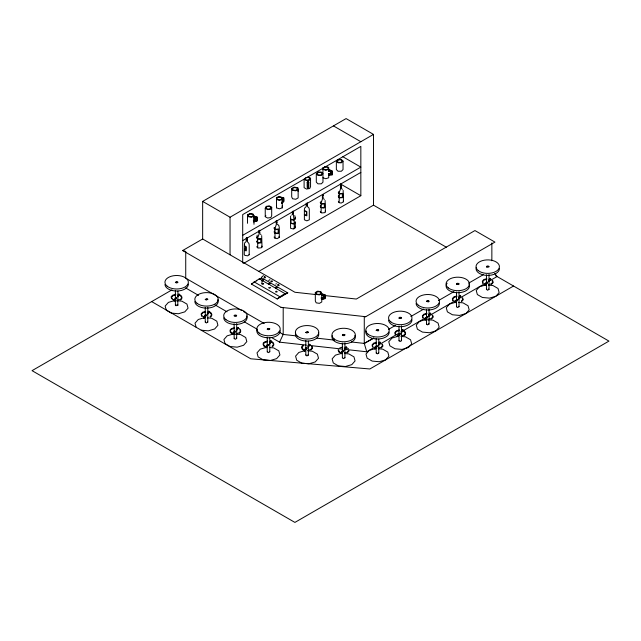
<?xml version="1.0" encoding="UTF-8"?>
<svg xmlns="http://www.w3.org/2000/svg" width="641" height="641" viewBox="0 0 641 641"><rect width="100%" height="100%" fill="white"/><g stroke="black" fill="none" stroke-linecap="round" stroke-linejoin="round"><path stroke-width="0.96" d="M332.447 174.448L332.447 171.003L328.721 169.52L331.109 170.826M203.71 317.071L203.71 317.503M203.846 317.351C202.524 316.101 199.952 314.547 202.86 312.808L205.673 311.983M265.703 346.733C263.988 347.887 261.328 342.911 264.637 341.917L267.618 341.036M265.839 347.013C264.509 345.763 261.945 344.209 264.853 342.478L267.666 341.645M304.283 350.034C302.576 351.188 299.916 346.212 303.217 345.211M304.419 350.306C303.089 349.065 300.525 347.51 303.433 345.771M340.98 353.015L339.057 351.468L338.712 349.898M374.689 347.967L374.689 348.4M256.889 236.617L257.225 235.191M290.581 216.065L290.573 228.284L293.362 229.005L295.405 227.699L295.156 221.682M175.378 282.369L176.852 281.511L177.797 282.585L176.451 282.985L175.378 282.369L177.926 282.136M177.926 291.118L177.797 305.477L175.738 305.669L175.506 304.804L176.067 304.475M205.248 299.467L206.722 298.618L207.788 299.235L206.314 300.084L205.248 299.467L207.788 299.235M207.788 307.223L207.788 322.127L206.314 322.976L205.368 321.902M234.141 315.797L234.83 315.019L236.329 315.156L236.561 316.021L236 316.35L234.141 315.797L236.689 315.564M236.689 323.553L236.689 338.456L235.215 339.305L234.269 338.232M267.233 329.129L267.922 328.352L269.781 328.897L268.307 329.746L267.233 329.129L269.781 328.897M269.781 337.879L269.781 351.789L268.307 352.638L267.361 351.564M305.813 332.431L307.287 331.581L308.361 332.198L306.887 333.048L305.813 332.431L308.361 332.198M308.361 341.18L308.361 355.09L306.887 355.939L305.941 354.866M342.374 335.131L343.063 334.354L344.922 334.898L344.233 335.676L342.735 335.539L342.374 335.131L344.922 334.898M344.922 342.887L344.922 357.79L343.448 358.639L342.502 357.566M376.219 330.355L376.908 329.578L378.406 329.714L378.639 330.58L378.078 330.908L376.219 330.355L378.767 330.123M378.767 339.105L378.767 353.015L377.293 353.864L376.347 352.798M398.99 318.04L399.68 317.263L401.178 317.399L401.41 318.257L399.351 318.449L398.99 318.04L401.538 317.808M401.538 325.796L401.538 340.7L400.064 341.549L399.119 340.475M426.489 301.374L427.178 300.597L428.677 300.733L428.917 301.59L428.348 301.919L426.489 301.374L429.037 301.142M429.037 309.13L429.037 324.034L427.563 324.883L426.618 323.809M456.488 284.051L457.177 283.274L458.676 283.41L458.916 284.275L458.347 284.604L456.488 284.051L459.036 283.819M459.036 291.807L459.036 306.71L457.562 307.56L456.616 306.486M486.455 266.752L487.144 265.975L488.642 266.111L488.883 266.976L486.815 267.161L486.455 266.752L489.003 266.52M489.003 274.508L489.003 289.411L487.529 290.261L486.583 289.187M328.921 169.953L328.521 170.786L331.525 171.98L331.525 174.664L328.521 174.929L332.294 174.953L332.294 171.435L328.721 170.009L328.721 169.52M253.668 217.788L253.443 216.097L257.305 217.003M328.721 170.009L328.721 171.227L328.721 170.73L331.068 171.668L331.068 173.358L328.633 173.575L328.432 174.088L330.916 173.863L330.916 172.1L328.432 171.107L328.633 170.69M328.817 175.265L329.009 174.753M244.437 244.838L244.806 246.152L246.152 246.657L246.152 250.887L244.806 250.383L244.437 249.077M244.437 245.191L244.806 246.505L245.783 246.873L245.783 250.399L244.806 250.03L244.437 248.724M265.246 208.253L266.111 206.386L269.34 205.889L271.696 207.251L271.696 215.688L270.839 217.547L267.609 218.044L265.246 216.682L265.246 208.253L267.609 209.615L270.839 209.11L271.696 207.251M265.246 216.682L265.823 215.44M249.413 254.365L247.746 255.839L244.806 255.382L244.229 254.517L244.437 244.189L244.75 242.787L246.224 241.553L246.224 239.838M305.525 177.693L304.86 179.119L306.67 180.169L309.138 179.784L309.795 178.358L307.992 177.317L306.342 177.565M310.556 178.238L309.691 180.105L306.47 180.602L304.106 179.24L304.106 187.677L306.47 189.039L309.691 188.534L310.556 186.675L310.556 178.238L308.193 176.876M271.808 337.679L279.564 342.158L283.194 334.45L283.194 307.624L281.054 307.351L182.645 250.535L202.652 238.989L294.908 292.256L315.709 294.556M307.183 182.453L308.425 181.659L308.834 182.196L308.834 187.348M264.22 277.056L264.228 277.833L265.446 277.761L265.438 276.984L264.829 276.864M270.991 280.958L270.742 281.367L271.6 281.864L272.465 281.263L272.209 280.886M277.777 284.844L277.777 285.622L279.003 285.549L279.252 285.149L278.386 284.652M261.608 277.144L263.443 275.614M263.122 283.434L263.683 283.859L262.818 284.364L261.953 283.859L262.201 283.506M268.964 287.416L268.715 287.769L269.581 288.266L270.446 287.769L270.19 287.416M275.726 291.318L275.726 292.024L276.952 292.024L277.208 291.671L276.343 291.174M349.105 350.851L347.438 352.774M295.405 218.461L293.362 219.767L290.573 219.054L290.573 223.292L293.362 224.005L295.405 222.699M295.405 222.347L293.362 223.653L290.894 223.1L290.894 219.575L293.362 220.119L294.748 219.663L295.405 218.813L295.068 217.555M173.655 300.028L175.738 297.672L176.451 297.881L176.451 298.602L174.368 300.966L173.655 300.749L173.655 300.028L174.368 300.236L176.451 297.881M177.861 295.261L178.871 294.115L179.584 294.323L178.07 296.767M173.839 300.405C174.184 300.18 168.279 297.488 172.782 295.148L175.762 294.275M178.07 296.046L179.584 294.323M180.433 300.004C183.334 298.578 181.772 294.972 179.063 294.58M256.889 237.619L257.426 237.018M257.426 240.543L256.889 241.152L257.145 242.066L258.275 242.715L260.903 242.554L260.903 239.029L258.275 239.189L257.145 238.532L256.889 237.266M274.701 227.451L274.172 228.052L274.42 228.965L275.558 229.622L278.178 229.454L278.178 232.987L275.558 233.148L274.42 232.491M274.701 230.976L274.172 231.577L274.42 232.851L277.136 233.645L278.563 233.228L278.563 228.989L275.558 229.27L274.42 228.613L274.172 227.699M261.68 235.6L262.017 246.969L261.288 247.795L258.275 248.067L257.145 247.418L256.889 246.497M203.526 317.135L205.609 314.771L206.314 314.979L206.314 315.701L204.231 318.064L203.526 317.856L203.526 317.135L204.231 317.343L206.314 314.979M207.227 312.936L208.742 311.222L209.455 311.43L209.455 312.151L207.428 314.443L207.428 313.721L209.455 311.43M203.526 317.856L205.088 316.085M278.739 225.239L279.292 227.515L279.292 237.402L277.136 238.644L274.42 237.843L274.172 236.93M210.088 316.55C212.564 315.084 211.161 312.904 208.798 312.271M210.304 317.111C213.205 315.684 211.642 312.071 208.934 311.678M320.845 201.899L320.316 202.5L320.564 203.413L321.694 204.07L324.322 203.91L324.322 207.436L321.694 207.596L320.564 206.947M320.845 205.432L320.316 206.033L320.564 207.299L323.28 208.101L324.707 207.676L324.707 203.445L321.694 203.718L320.564 203.061L320.316 202.147M338.36 192.42L338.889 191.819M338.889 195.345L338.36 195.946L338.608 196.859L339.738 197.516L342.366 197.356L342.366 193.822L339.738 193.991L338.608 193.334L338.36 192.068M325.099 200.481L325.436 211.85L324.707 212.676L321.694 212.948L320.564 212.299L320.316 211.386M343.143 190.401L343.48 201.771L341.324 203.013L339.738 202.868L338.608 202.211L338.36 201.298M232.419 333.464L234.502 331.101L235.215 331.309L235.215 332.03L233.132 334.394L232.419 334.185L232.419 333.464L233.132 333.673L235.215 331.309M236.12 329.266L237.635 327.551L238.348 327.759L238.348 328.48L236.329 330.772L236.329 330.051L238.348 327.759M232.747 333.248C232.915 334.49 228.06 330.131 231.762 329.145L234.574 328.312M239.197 333.44C242.106 332.014 240.535 328.4 237.827 328.008M265.51 346.797L267.593 344.433L268.307 344.642L268.307 345.363L266.223 347.726L265.51 347.518L265.51 346.797L266.223 347.005L268.307 344.642M269.717 342.03L270.726 340.884L271.439 341.092L271.439 341.813L269.42 344.105M265.51 347.518L267.073 345.747M269.42 343.384L271.439 341.092M272.072 346.212C274.548 344.746 273.146 342.566 270.782 341.933M272.297 346.773C275.197 345.347 273.635 341.733 270.919 341.341M304.09 350.09L306.174 347.734L306.887 347.943L306.887 348.664L304.804 351.028L304.09 350.811L304.09 350.09L304.804 350.306L306.887 347.943M307.792 345.9L309.315 344.177L310.02 344.393L310.02 345.114L308 347.398M304.09 350.811L306.174 348.456L306.174 347.734M308 346.677L310.02 344.393M310.877 350.066L312.544 348.143L312.007 346.18M340.651 352.798L342.735 350.435L343.448 350.643L343.448 351.364L341.365 353.728L340.651 353.52L340.651 352.798L341.365 353.007L343.448 350.643M344.353 348.6L345.876 346.885L346.581 347.093L346.581 347.815L344.562 350.106L344.562 349.385L346.581 347.093M341.693 352.342L342.735 350.435M348.656 350.587L347.222 352.213L344.409 353.039M374.496 348.023L376.579 345.659L377.293 345.868L377.293 346.589L375.209 348.952L374.496 348.744L374.496 348.023L375.209 348.231L377.293 345.868M378.703 343.255L379.712 342.11L380.425 342.318L380.425 343.039L378.406 345.331M374.496 348.744L376.059 346.973M378.406 344.61L380.425 342.318M381.275 347.999L382.949 346.076L382.413 344.113M397.268 335.7L399.351 333.344L400.064 333.552L400.064 334.273L397.981 336.637L397.268 336.421L397.268 335.7L397.981 335.916L400.064 333.552M400.97 331.509L402.484 329.786L403.197 330.003L403.197 330.724L401.178 333.008L401.178 332.286L403.197 330.003M397.268 336.421L399.351 334.065L399.351 333.344M404.046 335.676C406.955 334.249 405.392 330.644 402.676 330.251M424.775 319.042L426.858 316.678L427.563 316.886L427.563 317.607L425.48 319.971L424.775 319.763L424.775 319.042L425.48 319.25L427.563 316.886M428.476 314.843L429.991 313.129L430.696 313.337L430.696 314.058L428.677 316.35L428.677 315.62L430.696 313.337M424.775 319.763L426.858 317.399L426.858 316.678M431.553 319.01L433.22 317.087L432.683 315.124M454.765 301.719L456.857 299.355L457.562 299.563L457.562 300.284L455.479 302.648L454.765 302.44L454.765 301.719L455.479 301.927L457.562 299.563M458.475 297.52L459.99 295.805L460.695 296.014L460.695 296.735L458.676 299.026L458.676 298.305L460.695 296.014M455.286 301.847L456.328 300.669M461.336 301.134L462.77 299.507L462.137 297.969M461.552 301.695L463.219 299.772L462.682 297.809M484.732 284.42L486.815 282.056L487.529 282.264L487.529 282.985L485.445 285.349L484.732 285.141L484.732 284.42L485.445 284.628L487.529 282.264M488.947 279.652L489.956 278.506L490.661 278.715L490.661 279.436L488.642 281.728M488.642 281.006L490.661 278.715M491.519 284.396L493.185 282.465L492.649 280.51M268.667 280.622L269.909 279.612M316.301 173.727L317.968 172.052L321.309 172.052L322.976 173.719L321.309 175.394L317.976 175.394L316.301 173.727L316.301 182.156L317.976 183.831L321.309 183.823L322.976 182.156L322.936 168.343M336.357 161.139L338.023 159.465L341.357 159.465L343.031 161.131L343.031 169.569L341.365 171.235L338.023 171.243L336.357 169.569L336.357 161.139L338.023 162.806L341.365 162.806L343.031 161.131M281.639 202.195L282.857 201.09L282.857 199.327M281.471 203.413L283.675 201.41L283.675 198.734L281.623 199.239M281.952 203.125L283.867 201.386L283.867 197.869L281.319 198.494M291.751 215.128L292.512 214.439L292.512 212.716M275.766 284.131L276.375 283.651M262.794 278.466L287.761 292.881L277.216 298.97L251.392 284.059L259.301 278.787L261.937 277.97L259.958 279.115M277.216 298.97L279.853 296.743L285.125 293.698L287.761 292.881M307.464 203.221L306.847 203.485M306.23 204.711L306.847 204.455M307.464 204.944L306.23 204.944M262.201 279.628L262.818 279.164L263.683 279.66L262.818 280.79L262.097 280.566L262.506 280.79M275.726 287.448L276.343 286.984L277.208 287.48L276.343 288.61L275.478 288.113M202.652 238.989L202.652 201.402L346.1 118.585L373.495 134.402L373.495 205.16L258.563 271.52M202.652 201.402L230.047 217.219L373.495 134.402M291.695 188.47L294.051 187.108L297.28 187.605L298.145 189.472L298.145 197.901L295.781 199.263L292.56 198.766L291.695 196.907L291.695 188.47L292.56 190.337L295.781 190.834L298.145 189.472M247.514 223.308L247.514 214.871L249.878 213.509L253.099 214.006L253.972 215.873L253.972 224.302M253.972 215.873L251.609 217.235L248.388 216.738L247.514 214.871M242.699 235.327L360.835 167.117L342.863 156.741M242.699 240.615L360.835 172.413M323.312 195.128L322.439 195.633L322.439 199.079L321.133 202.74L321.133 212.628M172.012 289.852L32.05 370.658L294.9 522.415L608.95 341.1L495.597 275.662M243.564 263.411L360.835 195.705L360.835 146.388L242.699 214.591L242.699 262.938M251.392 284.059L252.714 283.298M315.324 292.544L317.68 291.174L320.909 291.679L321.774 293.538L321.774 301.975L319.418 303.337L316.189 302.84L315.324 300.974L315.324 292.544L316.189 294.403L319.418 294.9L321.774 293.538M376.219 338.344L376.219 346.292L366.74 351.789L364.272 343.408L364.272 316.582L365.723 316.71L494.94 242.106L474.941 230.56L356.324 299.043L321.654 295.213M351.42 341.982L364.272 343.408L373.759 337.927M388.414 329.466L395.305 325.484M410.825 316.526L423.757 309.066M438.412 300.605L453.924 291.647M468.579 283.186L483.234 274.725M378.823 344.81L398.678 333.344M402.131 331.357L426.305 317.399M428.893 315.901L456.52 299.948M458.251 298.954L486.735 282.505M488.466 281.511L497.096 276.527L494.772 273.515M513.545 286.022L369.849 368.976L250.743 358.792L151.677 301.599M364.272 343.408L373.887 338.136M246.585 239.574C245.118 240.487 248.612 240.343 246.985 239.566M324.386 166.916L325.828 166.436L328.721 167.397L328.721 169.328L325.828 170.29L322.936 169.328L322.936 167.405M324.354 167.381L325.828 166.892L328.04 167.63L328.048 169.104L325.828 169.841L323.617 169.104L323.617 167.63M276.479 197.484L279.372 196.523L282.264 197.484L282.264 199.415L279.372 200.377L276.479 199.415L276.479 197.484L276.479 207.852L279.372 208.814L282.264 207.844L282.264 197.484M292.689 212.66C291.198 213.052 293.706 213.958 293.386 212.836M340.82 186.651C339.137 187.148 342.166 187.853 341.357 186.771M322.776 196.731C321.245 197.075 323.681 198.069 323.449 196.931M276.632 222.283C274.949 222.78 277.978 223.485 277.168 222.403M259.349 231.85C257.674 232.346 260.703 233.052 259.893 231.97M175.81 294.884L172.998 295.709L171.564 297.336L172.052 298.698M174.793 300.509L168.407 302.392L165.154 306.077L166.267 310.164L171.339 313.096L178.422 313.745L184.808 311.863L188.061 308.177L186.948 304.082L181.876 301.158L177.445 300.757M177.405 300.276L180.217 299.451C182.693 297.985 181.291 295.805 178.927 295.164M205.625 311.374L202.644 312.255L201.13 313.978L201.651 316.317M204.663 317.615L198.269 319.49L195.016 323.176L196.138 327.271M234.526 327.711L231.545 328.585C228.829 329.875 229.983 333.408 232.611 333.841M233.556 333.945L227.17 335.828L223.917 339.514L225.039 343.6L230.103 346.525L237.186 347.174L243.572 345.299L246.833 341.605L245.711 337.519L240.639 334.594L236.217 334.185M236.168 333.713L238.981 332.879L240.415 331.261L239.926 329.891M486.84 278.659L483.859 279.54L482.336 281.263L482.729 283.426M486.888 279.268L484.075 280.093L482.641 281.72L483.274 283.266M266.648 347.278L260.262 349.153L257.009 352.846L258.131 356.933L263.195 359.857L270.278 360.506L276.664 358.623L279.925 354.938L278.803 350.851L273.731 347.927L269.308 347.518M485.87 284.9L479.484 286.775L476.231 290.469L477.353 294.556L482.425 297.48L489.5 298.129L495.894 296.246L499.147 292.56L498.025 288.474L492.953 285.549L488.53 285.141M488.49 284.66L491.302 283.835L492.737 282.208L492.104 280.67M456.873 295.966L453.892 296.839L452.37 298.562L452.762 300.725M456.921 296.567L454.108 297.4L452.674 299.018L453.307 300.565M455.903 302.199L449.517 304.074L446.264 307.768L447.386 311.855L452.458 314.779L459.533 315.428L465.927 313.553L469.18 309.859L468.058 305.773L462.986 302.848L458.563 302.44M426.874 313.281L423.893 314.162L422.371 315.877L422.764 318.048M426.922 313.89L424.11 314.715L422.675 316.342L423.308 317.888M305.228 350.571L298.842 352.454L295.589 356.14L296.711 360.234L301.783 363.159L308.858 363.808L315.252 361.925L318.505 358.239L317.383 354.153L312.311 351.22L307.888 350.819M307.848 350.339L310.661 349.513L312.095 347.887L311.462 346.34M425.912 319.514L419.518 321.397L416.265 325.083L417.387 329.178L422.459 332.102L429.534 332.751L435.928 330.868L439.181 327.182L438.059 323.096L432.987 320.163L428.565 319.763M428.525 319.282L431.337 318.457L432.771 316.83L432.138 315.284M399.375 329.947L396.394 330.82L394.872 332.543L395.257 334.714M339.778 347.919L342.759 347.037M399.423 330.556L396.611 331.381L395.176 333.008L395.809 334.554M376.604 342.27L373.623 343.143L372.101 344.866L372.485 347.029M398.406 336.18L392.02 338.063L388.767 341.749L389.888 345.836L394.952 348.768L402.035 349.417L408.421 347.534L411.682 343.848L410.56 339.762L405.489 336.829L401.066 336.429M376.652 342.871L373.839 343.704L372.405 345.323L373.038 346.869M341.789 353.279L335.403 355.154L332.15 358.848L333.272 362.934L338.344 365.859L345.419 366.508L351.813 364.633L355.066 360.939L353.944 356.853L348.872 353.928L344.449 353.52M401.018 335.948L403.83 335.123C406.306 333.657 404.904 331.477 402.54 330.836M375.634 348.504L369.248 350.387L365.995 354.072L367.117 358.159L372.181 361.083L379.264 361.732L385.65 359.857L388.911 356.164L387.789 352.077L382.717 349.153L378.286 348.744M378.246 348.271L381.058 347.438L382.493 345.82L381.868 344.273M281.559 198.005L283.234 197.588M253.347 220.167L255.879 219.575M253.363 220.696L255.935 220.087L255.879 217.884M253.74 216.169L253.572 217.371L256.68 218.108L256.68 220.784L253.764 221.81L257.361 220.969L257.361 217.443L253.668 216.578M321.157 297.841L323.681 297.24M322.856 297.777L324.362 297.424M321.173 298.361L323.745 297.761L323.681 295.549M325.107 298.121L325.107 294.676L321.55 293.842L321.373 295.044L324.49 295.773L324.49 298.458L321.566 299.483L325.171 298.634L325.171 295.116L321.341 294.187M330.868 173.735L328.633 173.575M246.585 237.859L247.362 238.412L246.176 238.228M276.047 288.602L275.598 288.346M276.632 220.56L277.369 220.993L276.095 220.873M425.263 319.587L428.573 319.891M174.152 300.581L177.453 300.885M207.315 317.856L211.738 318.257L216.81 321.189L217.932 325.275L214.679 328.961L208.293 330.844L201.21 330.195M232.915 334.017L236.217 334.314M281.054 307.351L365.723 316.71M296.046 335.868L283.194 334.45L278.883 331.958M316.814 338.16L334.61 340.131M279.564 342.158L306.31 345.114M309.283 345.443L342.959 349.161M344.946 349.377L366.74 351.789M246.224 238.115L247.418 238.3L247.418 241.737L248.892 243.42L249.205 244.926L249.205 254.814M253.363 217.716L255.935 218.325M323.745 295.99L321.47 295.461L321.47 294.243M182.645 250.535L184.961 251.152M490.661 279.436L489.956 279.228L489.956 278.506M430.696 314.058L429.991 313.85L429.991 313.129M399.351 334.065L400.064 334.273M380.425 343.039L379.712 342.831L379.712 342.11M377.293 346.589L376.579 346.38L376.579 345.659M179.584 295.052L178.871 294.836L178.871 294.115M176.451 298.602L175.738 298.394L175.738 297.672M342.735 351.156L343.448 351.364M306.174 348.456L306.887 348.664M271.439 341.813L270.726 341.605L270.726 340.884M235.215 332.03L234.502 331.822L234.502 331.101M268.307 345.363L267.593 345.154L267.593 344.433M322.936 177.765L325.828 178.727L328.721 177.765L328.721 175.834M292.264 211.49L293.386 211.113M333.44 125.892L360.835 141.709M340.291 183.847L360.835 195.705M373.495 205.16L446.328 247.21M338.608 192.981L339.738 193.638L342.751 193.358L342.751 197.596L339.738 197.869L338.608 197.22L338.36 196.298M259.893 230.247L259.909 230.768L258.876 230.672M257.145 238.18L259.861 238.981L261.288 238.556L261.288 242.795L258.275 243.067L257.145 242.418L256.889 241.505M268.771 284.259L259.301 278.787L259.301 279.492M270.494 285.253L285.125 293.698L285.125 294.403M346.068 347.342L348.432 348.712M340.844 353.175L338.785 351.981L338.103 349.842M241.793 310.548L185.73 278.178L185.73 251.36M243.516 311.542L264.22 323.489M185.658 287.945L198.582 295.405M214.951 304.852L227.01 311.814M244.237 321.766L257.161 329.226M342.43 189.319L341.357 188.486L341.357 185.049L340.483 185.553L340.483 188.991L339.177 192.661L339.177 202.54M323.312 198.574L324.386 199.407M277.168 224.118L278.25 224.951M259.893 233.693L260.967 234.526M304.379 210.569L306.847 211.602L306.847 215.841L304.379 214.807M304.379 210.921L306.438 211.883L306.438 215.408L304.379 214.455M308.834 182.364L308.425 181.9L307.183 182.292L307.183 187.501M488.642 289.003L489.003 289.411M458.676 306.302L459.036 306.71M428.677 323.617L429.037 324.034M401.178 340.283L401.538 340.7M378.406 352.606L378.767 353.015M344.562 357.382L344.922 357.79M308 354.673L308.361 355.09M269.42 351.38L269.781 351.789M236.329 338.047L236.689 338.456M207.428 321.718L207.788 322.127M177.565 304.611L177.926 305.028M485.133 284.34L484.925 284.788M455.166 301.639L454.958 302.095M294.772 215.552L295.405 217.812M295.068 226.794L295.405 227.699M343.231 200.857L343.48 201.771M325.187 210.937L325.436 211.85M279.043 236.489L279.292 237.402M261.768 246.056L262.017 246.969M321.55 298.954L321.566 299.483M253.74 221.289L253.764 221.81M282.264 205.921L282.264 207.844M276.479 205.921L276.479 207.852M491.855 242.923L491.855 260.767M486.815 282.056L486.815 282.777M486.455 274.741L486.455 282.689M486.455 284.676L486.455 289.644M485.445 284.628L485.445 285.349M459.99 295.805L459.99 296.527M456.488 292.04L456.488 306.943M455.479 301.927L455.479 302.648M426.489 309.363L426.489 324.266M425.48 319.25L425.48 319.971M402.484 329.786L402.484 330.508M398.99 326.029L398.99 340.932M397.981 335.916L397.981 336.637M376.219 348.279L376.219 353.247M375.209 348.231L375.209 348.952M342.374 343.119L342.374 358.023M341.365 353.007L341.365 353.728M308.425 181.659L308.425 188.238M307.6 181.788L307.6 188.31M307.464 202.989L307.464 206.546L308.986 208.005L309.315 209.463L309.315 219.807L306.847 220.841L304.379 219.807L304.379 209.463L304.699 208.005L306.23 206.546L306.23 203.109M305.813 340.419L305.813 355.322M304.804 350.306L304.804 351.028M298.001 187.813L298.017 191.371M294.059 228.773C294.796 222.9 293.522 217.307 293.129 211.61M282.489 295.221L282.489 295.926M282.224 199.047L282.224 200.737M279.853 297.448L279.853 296.743L254.028 281.832L254.028 282.537M276.295 221.185L276.295 224.622L274.989 228.292L274.989 238.172M267.233 337.118L267.233 345.066M267.233 347.053L267.233 352.021M266.223 347.005L266.223 347.726M261.953 280.293L261.953 283.859M259.02 230.752L259.02 234.189L257.706 237.859L257.706 247.738M256.664 280.309L256.664 281.014M234.141 323.785L234.141 338.688M233.132 333.673L233.132 334.394M230.047 217.219L230.047 254.806M208.742 311.222L208.742 311.943M205.248 307.456L205.248 322.359M204.231 317.343L204.231 318.064M175.378 290.357L175.378 298.305M175.378 300.292L175.378 305.26M174.368 300.236L174.368 300.966M264.364 276.463A2.139 1.234 -60 0 1 264.653 276.728M271.576 281.054A2.139 1.234 -60 0 1 271.6 281.319M277.93 284.284A2.139 1.234 -60 0 1 278.09 284.396M318.401 332.647A11.69 6.747 0 0 1 307.432 341.084A11.69 6.747 0 0 1 295.621 333.032M217.836 299.684A11.69 6.747 0 0 1 208.165 308.057A11.69 6.747 0 0 1 194.832 301.574M499.419 268.467A11.69 6.747 0 0 1 486.767 275.39A11.69 6.747 0 0 1 476.263 267.353M280.189 330.844A11.69 6.747 0 0 1 267.537 337.767A11.69 6.747 0 0 1 257.041 329.73M411.947 319.747A11.69 6.747 0 0 1 400.609 326.694A11.69 6.747 0 0 1 388.582 320.147M389.175 332.07A11.69 6.747 0 0 1 376.523 338.993A11.69 6.747 0 0 1 366.019 330.964M246.729 316.013A11.69 6.747 0 0 1 237.066 324.394A11.69 6.747 0 0 1 223.733 317.904M354.962 335.347A11.69 6.747 0 0 1 343.993 343.792A11.69 6.747 0 0 1 332.182 335.732M469.084 284.267A11.69 6.747 0 0 1 456.801 292.689A11.69 6.747 0 0 1 447.089 283.218M439.454 303.081A11.69 6.747 0 0 1 428.108 310.028A11.69 6.747 0 0 1 416.081 303.481M188.334 284.075A11.69 6.747 0 0 1 176.996 291.022A11.69 6.747 0 0 1 164.961 284.476M397.46 335.644L397.46 336.076L397.46 335.644M424.959 318.978L424.959 319.41L424.959 318.978M268.964 283.53L268.715 284.203L269.581 284.7L270.446 283.57L269.581 283.074L268.964 283.53M266.664 206.706L266.007 208.133L267.818 209.174L270.286 208.79L270.943 207.364L269.132 206.322L266.664 206.706M322.415 195.12C322.127 196.683 324.739 194.664 322.415 195.12M340.459 185.033C340.171 186.603 342.783 184.584 340.459 185.033M318.361 172.445L317.087 173.727L318.361 175.001L320.917 175.001L322.199 173.719L320.917 172.445L318.361 172.445M338.416 159.857L337.134 161.139L338.416 162.413L340.972 162.413L342.246 161.131L340.972 159.857L338.416 159.857M294.251 187.549L292.448 188.59L293.113 190.016L295.581 190.393L297.384 189.351L296.727 187.925L294.251 187.549M250.078 213.95L248.275 214.991L248.94 216.418L251.408 216.794L253.211 215.753L252.546 214.326L250.078 213.95M317.888 291.615L316.077 292.657L316.742 294.083L319.21 294.467L321.021 293.418L320.356 292L317.888 291.615M279.372 196.971L277.152 197.708L277.16 199.191L279.372 199.928L281.583 199.183L281.583 197.708L279.372 196.971M297.624 336.277A11.69 6.747 0 0 0 317.768 335.059A11.69 6.747 0 0 0 305.869 325.596A11.69 6.747 0 0 0 297.624 336.277M197.059 303.313A11.69 6.747 0 0 0 217.195 302.095A11.69 6.747 0 0 0 205.304 292.641A11.69 6.747 0 0 0 197.059 303.313M478.266 270.598A11.69 6.747 0 0 0 498.41 269.388A11.69 6.747 0 0 0 486.511 259.925A11.69 6.747 0 0 0 478.266 270.598M259.044 332.975A11.69 6.747 0 0 0 279.188 331.766A11.69 6.747 0 0 0 267.289 322.303A11.69 6.747 0 0 0 259.044 332.975M390.802 321.886A11.69 6.747 0 0 0 410.945 320.668A11.69 6.747 0 0 0 399.047 311.205A11.69 6.747 0 0 0 390.802 321.886M368.03 334.209A11.69 6.747 0 0 0 388.174 332.991A11.69 6.747 0 0 0 376.275 323.529A11.69 6.747 0 0 0 368.03 334.209M225.953 319.651A11.69 6.747 0 0 0 246.096 318.433A11.69 6.747 0 0 0 234.197 308.97A11.69 6.747 0 0 0 225.953 319.651M334.185 338.985A11.69 6.747 0 0 0 354.329 337.767A11.69 6.747 0 0 0 342.43 328.304A11.69 6.747 0 0 0 334.185 338.985M448.299 287.905A11.69 6.747 0 0 0 468.443 286.687A11.69 6.747 0 0 0 456.544 277.224A11.69 6.747 0 0 0 448.299 287.905M418.309 305.22A11.69 6.747 0 0 0 438.444 304.002A11.69 6.747 0 0 0 426.545 294.54A11.69 6.747 0 0 0 418.309 305.22M167.189 286.215A11.69 6.747 0 0 0 187.332 284.997A11.69 6.747 0 0 0 175.434 275.534A11.69 6.747 0 0 0 167.189 286.215"/></g></svg>
